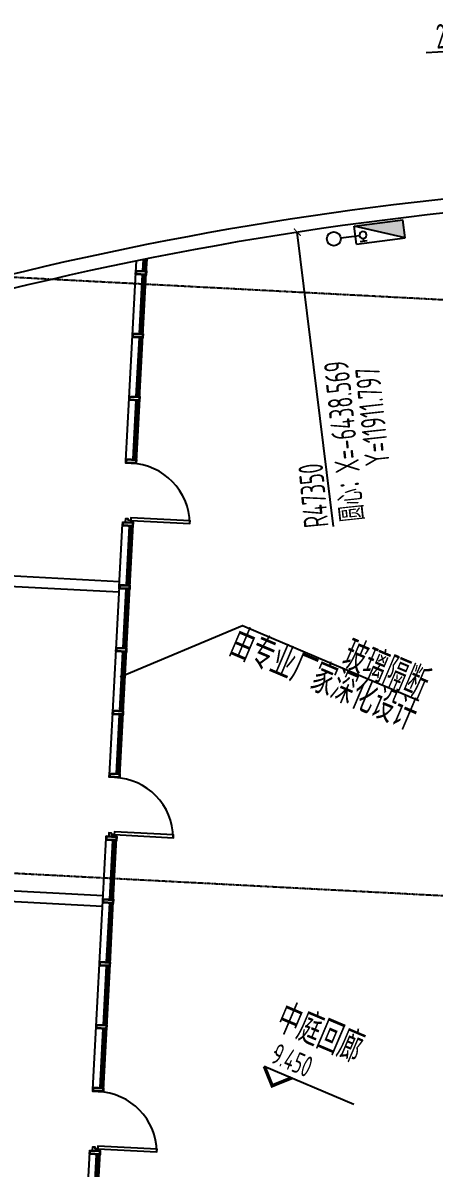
# Model space of a CAD drawing. Extents: x 11778731 to 12007717, y -6694179 to -6363962.
# Drawn here: x 11900711 to 11906590, y -6405151 to -6388770 of the extents above; entities that cross this region are included whole.
import ezdxf
from ezdxf.enums import TextEntityAlignment as Align

# ---------------------------------------------------------------- set-up
doc = ezdxf.new("R2010")
doc.units = 0
doc.header["$LTSCALE"] = 10
doc.header["$MEASUREMENT"] = 0
doc.linetypes.add('A3-RG-axis-100$0$CENTER', pattern=[2, 1.25, -0.25, 0.25, -0.25])
for name, color, linetype in [('A3-RB-3F-100$0$A-DIMS-100', 1, 'Continuous'), ('A3-RG-axis-100$0$A-GRID', 1, 'A3-RG-axis-100$0$CENTER'), ('A3-RI-3F$0$A-DETAILS', 11, 'Continuous'), ('A3-RI-3F$0$A-GLAZ', 140, 'Continuous'), ('A3-RI-3F$0$A-WALL', 7, 'Continuous'), ('A3-RI-3F$0$A-WALL-STUD', 2, 'Continuous'), ('A3-RM-3F$0$0P-FE-FH-P', 41, 'A3-RM-3F$0$YJdef_FE-FH_LINE_F'), ('A3-RM-3F$0$0P-FE-FH-V', 141, 'Continuous'), ('A3-RM-3F$0$0P-FE-HY', 141, 'Continuous'), ('A3-SYMB-3F-100$0$A-SYMB', 4, 'Continuous'), ('A3-SYMB-3F-100$0$A-SYMB-AREA', 4, 'Continuous'), ('A3-SYMB-3F-100$0$A-SYMB-NAME', 4, 'Continuous'), ('A3-SYMB-3F-100$0$A-SYMB-NAME-E', 4, 'Continuous')]:
    doc.layers.add(name, color=color, linetype=linetype)
doc.styles.add('A3-RB-3F-100$0$XD2008', font='xd-hzs.shx', dxfattribs={"width": 0.7, "bigfont": 'xd-hztxt.shx'})
doc.styles.add('A3-RM-3F$0$hz1', font='hzs.shx', dxfattribs={"width": 0.75, "bigfont": 'hztxt.shx'})
doc.styles.add('A3-SYMB-3F-100$0$ECADI', font='hzs.shx', dxfattribs={"width": 0.7, "bigfont": 'hztxt.shx'})
doc.styles.add('A3-SYMB-3F-100$0$XD2008', font='hzs.shx', dxfattribs={"width": 0.7, "bigfont": 'hztxt.shx'})
doc.linetypes.add('A3-RM-3F$0$YJdef_FE-FH_LINE_F', pattern='A,4,-0.2,["F",A3-RM-3F$0$hz1,S=0.2,R=0,X=-0.1,Y=-0.1],-0.1', length=4.3)
doc.dimstyles.new('A3-RB-3F-100$0$XD100$0', dxfattribs={"dimscale": 100, "dimtxt": 3.5, "dimasz": 1, "dimexe": 1, "dimexo": 2, "dimgap": 0.5, "dimtad": 1, "dimdec": 0, "dimdsep": 46, "dimtxsty": 'A3-RB-3F-100$0$XD2008', "dimblk1": 'A3-RB-3F-100$0$_ARCHTICK', "dimblk2": 'A3-RB-3F-100$0$_ARCHTICK', "dimsah": 1, "dimcen": 2.5, "dimclrt": 4, "dimaunit": 1, "dimadec": 0, "dimazin": 0, "dimtfac": 1, "dimtdec": 0, "dimtix": 1, "dimtmove": 0, "dimatfit": 3, "dimfxl": 0, "dimtolj": 1, "dimtzin": 0, "dimarcsym": 0})

# ---------------------------------------------------------------- blocks, each defined once
blk = doc.blocks.new('A3-RI-3F$0$GEDUAN900')
at = {"layer": 'A3-RI-3F$0$A-DETAILS'}
for points in [[(-442, 188), (-383, 326), (-328, 302), (-387, 164)], [(-429, 193), (-378, 313), (-341, 297), (-392, 177)], [(387, -164), (445, -26), (500, -49), (442, -188)], [(400, -159), (451, -39), (487, -55), (437, -174)]]:
    blk.add_lwpolyline(points, close=True, dxfattribs=at)
at = {"layer": 'A3-RI-3F$0$A-GLAZ'}
for p, q in [((414, -176), (-414, 176)), ((473, -38), (-356, 314)), ((426, -72), (-348, 256)), ((435, -49), (-338, 279))]:
    blk.add_line(p, q, dxfattribs=at)
blk = doc.blocks.new('A3-RI-3F$0$BLM840')
at = {"layer": 'A3-RI-3F$0$A-GLAZ'}
for points in [[(-5, -841), (-4, -817), (-43, -815), (-42, -795), (-80, -793), (-83, -837)], [(-4, -817), (841, -861), (843, -822), (-2, -778)]]:
    blk.add_lwpolyline(points, close=True, dxfattribs=at)
blk.add_arc((-31, -871), 871, 0.6487, 87.9765, dxfattribs=at)
blk = doc.blocks.new('A3-RI-3F')
at = {"layer": 'A3-RI-3F$0$A-DETAILS'}
for points in [[(11902326, -6392310), (11902476, -6392318), (11902473, -6392378), (11902323, -6392370)], [(11902336, -6392321), (11902465, -6392328), (11902463, -6392368), (11902334, -6392361)]]:
    blk.add_lwpolyline(points, close=True, dxfattribs=at)
at = {"layer": 'A3-RI-3F$0$A-GLAZ'}
for p, q in [((11902325, -6392340), (11902333, -6392174)), ((11902426, -6392316), (11902435, -6392153)), ((11902451, -6392317), (11902460, -6392148)), ((11902474, -6392348), (11902485, -6392143))]:
    blk.add_line(p, q, dxfattribs=at)
at = {"layer": 'A3-RI-3F$0$A-WALL'}
for radius, start, end in [(47550, 95.1933, 106.6912), (47350, 94.9523, 106.7782)]:
    blk.add_arc((11911797, -6438569), radius, start, end, dxfattribs=at)
at = {"layer": 'A3-RI-3F$0$A-WALL-STUD'}
for p, q in [((11896051, -6396443), (11902093, -6396759)), ((11896043, -6396592), (11902085, -6396909)), ((11895808, -6401086), (11901850, -6401403)), ((11895816, -6400936), (11901858, -6401253))]:
    blk.add_line(p, q, dxfattribs=at)
at = {"layer": 'A3-RI-3F$0$A-GLAZ', "rotation": 290.0000121248472}
for p in [(11902301, -6392790), (11902254, -6393688), (11902207, -6394587), (11902113, -6396385), (11902066, -6397283), (11902018, -6398182), (11901971, -6399081), (11901877, -6400879), (11901830, -6401777), (11901783, -6402676), (11901736, -6403575), (11901642, -6405372)]:
    blk.add_blockref('A3-RI-3F$0$GEDUAN900', p, dxfattribs=at)
at = {"layer": 'A3-RI-3F$0$A-GLAZ'}
for p in [(11902257, -6395070), (11902021, -6399564), (11901786, -6404058)]:
    blk.add_blockref('A3-RI-3F$0$BLM840', p, dxfattribs=at)
blk = doc.blocks.new('A3-RG-axis-100')
at = {"layer": 'A3-RG-axis-100$0$A-GRID'}
for p, q in [((11921135.9, -6393487.9), (11891520.2, -6391935.8)), ((11907163.1, -6401280.7), (11891074.7, -6400437.6))]:
    blk.add_line(p, q, dxfattribs=at)
blk = doc.blocks.new('A3-SYMB-3F-100$0$ECADI-TAG-ROOM')
at = {"layer": 'A3-SYMB-3F-100$0$A-SYMB-AREA', "style": 'A3-SYMB-3F-100$0$ECADI', "width": 0.7}
blk.add_attdef('340M2', text='', height=2.5, dxfattribs=at).set_placement((7.17, -1.75), align=Align.MIDDLE_LEFT)
at = {"layer": 'A3-SYMB-3F-100$0$A-SYMB-NAME', "style": 'A3-SYMB-3F-100$0$ECADI', "width": 0.7}
blk.add_attdef('CHINESENAME', (-5.13, 0.09), '', height=4.5, dxfattribs=at)
at = {"layer": 'A3-SYMB-3F-100$0$A-SYMB-NAME-E', "style": 'A3-SYMB-3F-100$0$ECADI', "width": 0.7}
for tag, p in [('ENGLISHHIGH', (-5.13, 8.04)), ('ENGLISHLOW', (-5.13, 4.84))]:
    blk.add_attdef(tag, p, '', height=2.5, dxfattribs=at)
blk = doc.blocks.new('A3-SYMB-3F-100$0$ECADI-TAG-HGHT（国标）')
at = {"color": 1}
blk.add_line((-2.12, 2.12), (11.77, 2.12), dxfattribs=at)
at = {"color": 1, "const_width": 0.5}
blk.add_lwpolyline([(-2.12, 2.12), (0, 0), (2.12, 2.12)], dxfattribs=at)
at = {"color": 1}
blk.add_point((-1.48, 4.6), dxfattribs=at)
at = {"style": 'A3-SYMB-3F-100$0$XD2008', "width": 0.7}
blk.add_attdef('FL', text='', height=3, dxfattribs=at).set_placement((-2.69, 2.97), align=Align.RIGHT)
for tag, p in [('F.F.L.', (2.28, 2.97)), ('T.O.S.', (2.28, -1.1))]:
    blk.add_attdef(tag, p, '', height=3, dxfattribs=at)
blk = doc.blocks.new('A3-SYMB-3F-100')
at = {"layer": 'A3-SYMB-3F-100$0$A-SYMB'}
blk.add_lwpolyline([(11902099, -6398125), (11903850, -6397390), (11906373, -6398461)], dxfattribs=at)
ref = blk.add_blockref('A3-SYMB-3F-100$0$ECADI-TAG-ROOM', (11904217, -6397959), dxfattribs=dict(at, xscale=99.99999999989048, yscale=100.0000000001164, rotation=336.9999999996812))
ref.add_attrib('CHINESENAME', '由专业厂家深化设计', (11903623, -6397811), dxfattribs={"height": 450, "rotation": 337, "style": 'A3-SYMB-3F-100$0$ECADI', "width": 0.7})
ref = blk.add_blockref('A3-SYMB-3F-100$0$ECADI-TAG-ROOM', (11905831, -6398127), dxfattribs=dict(at, xscale=99.99999999989048, yscale=100.0000000001164, rotation=336.9999999996812))
ref.add_attrib('CHINESENAME', '玻璃隔断', (11905237, -6397979), dxfattribs={"height": 450, "rotation": 337, "style": 'A3-SYMB-3F-100$0$ECADI', "width": 0.7})
ref = blk.add_blockref('A3-SYMB-3F-100$0$ECADI-TAG-ROOM', (11904764, -6403388), dxfattribs=dict(at, xscale=99.99999999989046, yscale=100.0000000001164, rotation=337))
ref.add_attrib('CHINESENAME', '中庭回廊', (11904295, -6403179), dxfattribs={"height": 450, "rotation": 337, "style": 'A3-SYMB-3F-100$0$ECADI', "width": 0.7})
ref = blk.add_blockref('A3-SYMB-3F-100$0$ECADI-TAG-HGHT（国标）', (11904275, -6403973), dxfattribs=dict(at, xscale=100, yscale=99.99999999999999, rotation=337))
ref.add_attrib('F.F.L.', '9.450', (11904240, -6403635), dxfattribs={"layer": '0', "height": 300, "rotation": 337, "style": 'A3-SYMB-3F-100$0$XD2008', "width": 0.7})
blk = doc.blocks.new('A3-RB-3F-100$0$_ARCHTICK')
at = {"color": 0, "linetype": 'ByBlock', "const_width": 0.15}
blk.add_lwpolyline([(-0.5, -0.5), (0.5, 0.5)], dxfattribs=at)
blk = doc.blocks.new('*D919')
at = {"layer": 'A3-RB-3F-100$0$A-DIMS-100', "color": 0, "lineweight": -2}
for p, q in [((11907405, -6390122), (11907351, -6389052)), ((11907605, -6390112), (11907551, -6389042)), ((11907356, -6389152), (11906477, -6389196)), ((11907556, -6389142), (11907356, -6389152))]:
    blk.add_line(p, q, dxfattribs=at)
at = {"layer": 'A3-RB-3F-100$0$A-DIMS-100', "color": 0, "lineweight": -2, "xscale": 100, "yscale": 100, "zscale": 100}
for p, rotation in [((11907356, -6389152), 182.8908426719989), ((11907556, -6389142), 2.890842671998948)]:
    blk.add_blockref('A3-RB-3F-100$0$_ARCHTICK', p, dxfattribs=dict(at, rotation=rotation))
at = {"layer": 'A3-RB-3F-100$0$A-DIMS-100', "color": 4, "insert": (11906830, -6388953), "char_height": 350, "attachment_point": 5, "rotation": 2.8908, "style": 'A3-RB-3F-100$0$XD2008'}
blk.add_mtext('\\A1;200', dxfattribs=at)
blk = doc.blocks.new('A3-RM-3F$0$A$C6F954C98')
at = {"extrusion": (0, 0, -1)}
blk.add_hatch(color=256, dxfattribs=at).paths.add_polyline_path([(-260, 700), (0, 0), (0, 700)])
for p, q in [((260, 700), (0, 700)), ((0, 0), (0, 700)), ((260, 700), (0, 0)), ((260, 0), (260, 700)), ((260, 0), (0, 0)), ((231, 106, 0), (191, 106, 0)), ((231, 156, 0), (231, 56, 0))]:
    blk.add_line(p, q, dxfattribs=at)
blk.add_circle((-141, 106, 0), 50, dxfattribs=at)
blk = doc.blocks.new('A3-RM-3F')
at = {"layer": 'A3-RM-3F$0$0P-FE-FH-P'}
blk.add_line((11905256, -6391845, 0), (11905523, -6391810, 0), dxfattribs=at)
at = {"layer": 'A3-RM-3F$0$0P-FE-FH-V'}
blk.add_circle((11905157, -6391858, 0), 100, dxfattribs=at)
at = {"layer": 'A3-RM-3F$0$0P-FE-HY', "rotation": 277.4974802290808}
blk.add_blockref('A3-RM-3F$0$A$C6F954C98', (11905449, -6391678), dxfattribs=at)
blk = doc.blocks.new('A3-RB-3F-100')
at = {"layer": 'A3-RB-3F-100$0$A-DIMS-100'}
blk.add_line((11905150.9, -6395971.5), (11904634.3, -6391763.4), dxfattribs=at)
at = {"layer": 'A3-RB-3F-100$0$A-DIMS-100', "xscale": 99.99999999999999, "yscale": 100, "zscale": 100, "rotation": 88.63402304341734}
blk.add_blockref('A3-RB-3F-100$0$_ARCHTICK', (11904634.3, -6391763.4), dxfattribs=at)
at = {"layer": 'A3-RB-3F-100$0$A-DIMS-100', "style": 'A3-RB-3F-100$0$XD2008', "width": 0.7}
for s, rotation, p in [('圆心：X=-6438.569', 96.16399, (11905605.2, -6395877.7)), ('Y=11911.797', 96.16399, (11905958.3, -6395081.7)), ('R47350', 95.48089, (11905082.6, -6395971.7))]:
    blk.add_text(s, height=350, rotation=rotation, dxfattribs=at).set_placement(p)
at = {"layer": 'A3-RB-3F-100$0$A-DIMS-100'}
dim = blk.add_linear_dim(base=(11907555.7, -6389141.8), p1=(11907415.4, -6390322), p2=(11907614.8, -6390311.9), angle=2.89084, dimstyle='A3-RB-3F-100$0$XD100$0', dxfattribs=at)
dim.commit()
dim.dimension.update_dxf_attribs({"geometry": '*D919', "text_midpoint": (11906841.8, -6389177.8), "dimtype": 129})

msp = doc.modelspace()

# ---------------------------------------------------------------- block references
for name in ['A3-RG-axis-100', 'A3-RB-3F-100', 'A3-RI-3F', 'A3-RI-3F', 'A3-RI-3F', 'A3-SYMB-3F-100', 'A3-SYMB-3F-100', 'A3-RM-3F']:
    msp.add_blockref(name, (0, 0))

doc.saveas('drawing.dxf')
